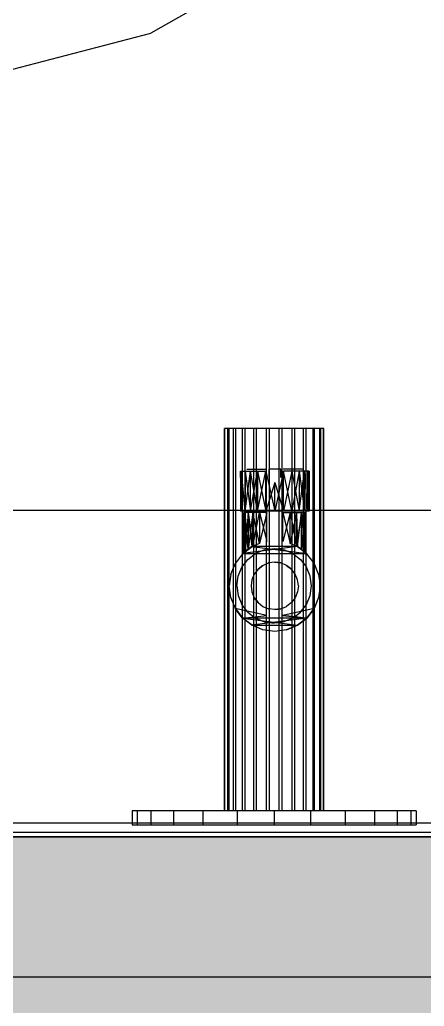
# Model space of a CAD drawing. Header units: inches. Extents: x 0 to 54693, y 0 to 31146.
# Drawn here: x 13341.4 to 13428.2, y 14712 to 14923.5 of the extents above; entities that cross this region are included whole.
import ezdxf

# ---------------------------------------------------------------- set-up
doc = ezdxf.new("R2010")
doc.units = ezdxf.units.IN
doc.header["$MEASUREMENT"] = 0
doc.layers.add('Added', color=3, linetype='Continuous')

msp = doc.modelspace()

# ---------------------------------------------------------------- linework, layer by layer
at = {"layer": 'Added', "linetype": 'Continuous', "lineweight": -2, "ltscale": 0.18}
for p, q in [((13407.45, 14942.17), (13369.55, 14920.62)), ((13327.37, 14909.61), (13369.55, 14920.62)), ((13406.66, 14835.88), (13385.37, 14835.88)), ((13385.37, 14753.88), (13385.37, 14835.88)), ((13385.37, 14835.88), (13385.46, 14835.88)), ((13385.46, 14753.88), (13385.46, 14835.88)), ((13386, 14835.88), (13386, 14753.88)), ((13386.26, 14835.88), (13386.26, 14753.88)), ((13387.32, 14753.88), (13387.32, 14835.88)), ((13387.74, 14835.88), (13387.74, 14753.88)), ((13389.24, 14753.88), (13389.24, 14835.88)), ((13389.77, 14753.88), (13389.77, 14835.88)), ((13391.61, 14835.88), (13391.61, 14753.88)), ((13392.23, 14753.88), (13392.23, 14835.88)), ((13394.28, 14835.88), (13394.28, 14753.88)), ((13394.95, 14835.88), (13394.95, 14753.88)), ((13397.07, 14753.88), (13397.07, 14835.88)), ((13397.75, 14753.88), (13397.75, 14835.88)), ((13399.79, 14835.88), (13399.79, 14753.88)), ((13400.42, 14753.88), (13400.42, 14835.88)), ((13402.26, 14835.88), (13402.26, 14753.88)), ((13402.79, 14835.88), (13402.79, 14753.88)), ((13404.29, 14835.88), (13404.29, 14753.88)), ((13404.7, 14753.88), (13404.7, 14835.88)), ((13405.77, 14835.88), (13405.77, 14753.88)), ((13406.02, 14753.88), (13406.02, 14835.88)), ((13406.66, 14835.88), (13406.57, 14835.88)), ((13406.57, 14753.88), (13406.57, 14835.88)), ((13406.66, 14753.88), (13406.66, 14835.88)), ((13390.14, 14827.14), (13394.35, 14827.14)), ((13397.41, 14827.14), (13394.87, 14827.14)), ((13394.87, 14827.14), (13394.87, 14825.33)), ((13397.41, 14825.33), (13397.41, 14827.14)), ((13402.14, 14827.14), (13397.93, 14827.14)), ((13388.77, 14826.7), (13388.77, 14818.14)), ((13389.02, 14818.14), (13388.77, 14826.7)), ((13389.02, 14826.7), (13388.77, 14818.14)), ((13388.77, 14826.7), (13394.23, 14826.7)), ((13389.02, 14826.7), (13389.02, 14818.14)), ((13389.76, 14818.14), (13389.02, 14826.7)), ((13389.76, 14826.7), (13389.76, 14818.14)), ((13389.76, 14826.7), (13390.93, 14818.14)), ((13389.76, 14818.14), (13390.93, 14826.7)), ((13390.93, 14818.14), (13392.45, 14826.7)), ((13390.93, 14818.14), (13390.93, 14826.7)), ((13392.45, 14818.14), (13390.93, 14826.7)), ((13392.45, 14826.7), (13392.45, 14818.14)), ((13392.45, 14826.7), (13394.23, 14818.14)), ((13392.45, 14818.14), (13394.23, 14826.7)), ((13394.23, 14818.14), (13394.23, 14826.7)), ((13394.23, 14826.7), (13396.14, 14818.14)), ((13398.04, 14826.7), (13396.14, 14818.14)), ((13398.04, 14818.14), (13398.04, 14826.7)), ((13399.82, 14818.14), (13398.04, 14826.7)), ((13403.5, 14826.7), (13398.04, 14826.7)), ((13399.82, 14826.7), (13398.04, 14818.14)), ((13399.82, 14826.7), (13399.82, 14818.14)), ((13401.35, 14826.7), (13399.82, 14818.14)), ((13399.82, 14826.7), (13401.35, 14818.14)), ((13401.35, 14818.14), (13402.52, 14826.7)), ((13401.35, 14826.7), (13402.52, 14818.14)), ((13401.35, 14826.7), (13401.35, 14818.14)), ((13402.52, 14818.14), (13402.52, 14826.7)), ((13403.25, 14818.14), (13402.52, 14826.7)), ((13403.25, 14826.7), (13403.5, 14818.14)), ((13403.25, 14818.14), (13403.25, 14826.7)), ((13403.25, 14826.7), (13403.5, 14826.7)), ((13403.5, 14826.7), (13403.25, 14818.14)), ((13403.5, 14826.7), (13403.5, 14818.14)), ((13396.14, 14824.31), (13394.23, 14818.14)), ((13396.14, 14824.31), (13398.04, 14818.14)), ((13396.14, 14818.14), (13396.14, 14824.31)), ((8565.31, 14818.32), (14228.23, 14818.32)), ((13403.5, 14818.14), (13388.77, 14818.14)), ((13394.43, 14817.87), (13389.53, 14817.87)), ((13389.53, 14817.87), (13389.76, 14809.41)), ((13389.53, 14809.24), (13389.53, 14817.87)), ((13389.53, 14809.24), (13389.76, 14817.87)), ((13390.42, 14809.92), (13389.76, 14817.87)), ((13390.42, 14817.87), (13389.76, 14809.41)), ((13389.76, 14817.87), (13389.76, 14809.41)), ((13390.42, 14817.87), (13391.47, 14810.65)), ((13391.26, 14810.56), (13390.42, 14817.87)), ((13391.47, 14817.87), (13390.42, 14809.92)), ((13390.42, 14817.87), (13390.42, 14809.92)), ((13391.47, 14810.65), (13392.84, 14817.87)), ((13392.84, 14811.22), (13391.47, 14817.87)), ((13391.47, 14810.65), (13391.47, 14817.87)), ((13392.84, 14817.87), (13392.84, 14811.22)), ((13394.43, 14817.87), (13392.84, 14811.22)), ((13392.84, 14817.87), (13394.43, 14811.65)), ((13394.43, 14811.65), (13394.43, 14817.87)), ((13397.85, 14817.87), (13399.44, 14811.22)), ((13399.44, 14817.87), (13397.85, 14811.65)), ((13397.85, 14811.65), (13397.85, 14817.87)), ((13397.85, 14817.87), (13402.74, 14817.87)), ((13400.81, 14817.87), (13399.44, 14811.22)), ((13399.44, 14817.87), (13400.81, 14810.65)), ((13399.44, 14811.22), (13399.44, 14817.87)), ((13400.81, 14817.87), (13401.01, 14810.56)), ((13401.86, 14817.87), (13400.81, 14810.65)), ((13400.81, 14810.65), (13400.81, 14817.87)), ((13401.01, 14810.56), (13401.86, 14817.87)), ((13401.86, 14817.87), (13402.52, 14809.41)), ((13402.52, 14817.87), (13401.86, 14809.92)), ((13401.86, 14809.92), (13401.86, 14817.87)), ((13402.52, 14817.87), (13402.52, 14809.41)), ((13402.52, 14817.87), (13402.74, 14809.24)), ((13402.52, 14809.41), (13402.74, 14817.87)), ((13402.74, 14817.87), (13402.74, 14809.24)), ((13401.02, 14810.58), (13389.23, 14809.03)), ((13391.25, 14810.58), (13389.23, 14809.03)), ((13389.24, 14809.01), (13391.26, 14810.56)), ((13391.26, 14810.56), (13389.76, 14809.41)), ((13390.42, 14809.92), (13391.26, 14810.56)), ((13391.25, 14810.58), (13403.04, 14809.03)), ((13401.02, 14810.58), (13391.25, 14810.58)), ((13392.84, 14811.22), (13391.47, 14810.65)), ((13393.94, 14809.85), (13396.01, 14810.12)), ((13396.01, 14810.12), (13398.08, 14809.85)), ((13400.81, 14810.65), (13399.44, 14811.22)), ((13401.86, 14809.92), (13401.01, 14810.56)), ((13401.02, 14810.58), (13403.04, 14809.03)), ((13389.24, 14809.01), (13387.7, 14807)), ((13389.23, 14809.03), (13403.04, 14809.03)), ((13389.24, 14809.01), (13389.76, 14809.41)), ((13389.76, 14809.41), (13389.24, 14809.01)), ((13389.53, 14809.24), (13389.76, 14809.41)), ((13389.76, 14809.41), (13390.42, 14809.92)), ((13390.36, 14807.78), (13392.01, 14809.05)), ((13393.94, 14809.85), (13392.01, 14809.05)), ((13400.01, 14809.05), (13398.08, 14809.85)), ((13400.01, 14809.05), (13401.67, 14807.78)), ((13401.86, 14809.92), (13402.52, 14809.41)), ((13402.52, 14809.41), (13402.74, 14809.24)), ((13402.74, 14809.24), (13402.52, 14809.41)), ((13404.58, 14807), (13403.03, 14809.01)), ((13386.72, 14804.64), (13387.7, 14807)), ((13388.29, 14804.19), (13389.09, 14806.12)), ((13389.09, 14806.12), (13390.36, 14807.78)), ((13392.55, 14805.71), (13393.6, 14806.52)), ((13393.6, 14806.52), (13392.55, 14805.71)), ((13393.6, 14806.52), (13394.82, 14807.03)), ((13396.14, 14807.2), (13394.82, 14807.03)), ((13397.45, 14807.03), (13396.14, 14807.2)), ((13396.14, 14807.2), (13397.45, 14807.03)), ((13398.68, 14806.52), (13397.45, 14807.03)), ((13398.68, 14806.52), (13399.73, 14805.71)), ((13399.73, 14805.71), (13398.68, 14806.52)), ((13401.67, 14807.78), (13402.94, 14806.12)), ((13403.74, 14804.19), (13402.94, 14806.12)), ((13405.55, 14804.64), (13404.58, 14807)), ((13386.72, 14804.64), (13386.39, 14802.12)), ((13388.01, 14802.12), (13388.29, 14804.19)), ((13391.74, 14804.66), (13391.23, 14803.44)), ((13392.55, 14805.71), (13391.74, 14804.66)), ((13400.54, 14804.66), (13399.73, 14805.71)), ((13401.04, 14803.44), (13400.54, 14804.66)), ((13404.01, 14802.12), (13403.74, 14804.19)), ((13405.55, 14804.64), (13405.89, 14802.12)), ((13386.72, 14799.6), (13386.39, 14802.12)), ((13388.01, 14802.12), (13388.29, 14800.05)), ((13391.23, 14803.44), (13391.06, 14802.12)), ((13391.06, 14802.12), (13391.23, 14800.81)), ((13401.22, 14802.12), (13401.04, 14803.44)), ((13401.22, 14802.12), (13401.04, 14800.81)), ((13403.74, 14800.05), (13404.01, 14802.12)), ((13405.89, 14802.12), (13405.55, 14799.6)), ((13387.7, 14797.25), (13386.72, 14799.6)), ((13388.29, 14800.05), (13389.09, 14798.12)), ((13391.23, 14800.81), (13391.74, 14799.58)), ((13391.74, 14799.58), (13392.55, 14798.53)), ((13392.55, 14798.53), (13391.74, 14799.58)), ((13400.54, 14799.58), (13399.73, 14798.53)), ((13401.04, 14800.81), (13400.54, 14799.58)), ((13402.94, 14798.12), (13403.74, 14800.05)), ((13405.55, 14799.6), (13404.58, 14797.25)), ((13390.36, 14796.46), (13389.09, 14798.12)), ((13392.55, 14798.53), (13393.6, 14797.72)), ((13393.6, 14797.72), (13394.82, 14797.21)), ((13397.45, 14797.21), (13398.68, 14797.72)), ((13399.73, 14798.53), (13398.68, 14797.72)), ((13401.67, 14796.46), (13402.94, 14798.12)), ((13389.23, 14795.22), (13387.68, 14797.24)), ((13394.43, 14795.74), (13387.68, 14797.24)), ((13387.7, 14797.25), (13389.24, 14795.23)), ((13389.23, 14795.22), (13394.43, 14795.74)), ((13390.36, 14796.46), (13392.01, 14795.19)), ((13396.14, 14797.04), (13394.82, 14797.21)), ((13396.14, 14797.04), (13397.45, 14797.21)), ((13397.45, 14797.21), (13396.14, 14797.04)), ((13404.59, 14797.24), (13397.85, 14795.74)), ((13403.04, 14795.22), (13397.85, 14795.74)), ((13397.85, 14795.74), (13403.04, 14795.22)), ((13400.01, 14795.19), (13401.67, 14796.46)), ((13404.58, 14797.25), (13403.03, 14795.23)), ((13403.04, 14795.22), (13404.59, 14797.24)), ((13391.25, 14793.66), (13389.23, 14795.22)), ((13389.23, 14795.22), (13401.02, 14793.66)), ((13403.04, 14795.22), (13389.23, 14795.22)), ((13391.26, 14793.68), (13389.24, 14795.23)), ((13403.04, 14795.22), (13391.25, 14793.66)), ((13391.25, 14793.66), (13401.02, 14793.66)), ((13393.61, 14792.7), (13391.26, 14793.68)), ((13392.01, 14795.19), (13393.94, 14794.39)), ((13393.94, 14794.39), (13396.01, 14794.12)), ((13398.08, 14794.39), (13396.01, 14794.12)), ((13400.01, 14795.19), (13398.08, 14794.39)), ((13398.66, 14792.7), (13401.01, 14793.68)), ((13401.01, 14793.68), (13398.66, 14792.7)), ((13401.01, 14793.68), (13403.03, 14795.23)), ((13403.04, 14795.22), (13401.02, 14793.66)), ((13396.14, 14792.37), (13393.61, 14792.7)), ((13398.66, 14792.7), (13396.14, 14792.37)), ((13426.46, 14753.88), (13365.57, 14753.88)), ((13365.57, 14753.88), (13365.57, 14750.88)), ((13366.6, 14753.88), (13366.6, 14750.88)), ((13369.65, 14750.88), (13369.65, 14753.88)), ((13374.48, 14750.88), (13374.48, 14753.88)), ((13380.79, 14750.88), (13380.79, 14753.88)), ((13388.13, 14750.88), (13388.13, 14753.88)), ((13396.01, 14753.88), (13396.01, 14750.88)), ((13403.89, 14750.88), (13403.89, 14753.88)), ((13411.24, 14753.88), (13411.24, 14750.88)), ((13417.54, 14753.88), (13417.54, 14750.88)), ((13422.38, 14753.88), (13422.38, 14750.88)), ((13425.42, 14750.88), (13425.42, 14753.88)), ((13426.46, 14753.88), (13426.46, 14750.88)), ((13078.66, 14751.32), (13578.66, 14751.32)), ((13078.66, 14751.32), (13578.66, 14751.32)), ((13078.66, 14749.32), (13578.66, 14749.32)), ((13365.57, 14750.88), (13426.46, 14750.88)), ((13578.23, 14748.32), (11753.23, 14748.32)), ((13578.66, 14748.32), (11753.23, 14748.32)), ((13078.66, 14748.32), (13578.66, 14748.32)), ((13578.66, 14748.32), (13078.66, 14748.32)), ((8565.31, 14718.32), (14228.23, 14718.32))]:
    msp.add_line(p, q, dxfattribs=at)
msp.add_solid([(13578.23, 14748.32), (13578.23, 14648.32), (11753.23, 14748.32), (11753.23, 14648.32)], dxfattribs=at)

doc.saveas('drawing.dxf')
